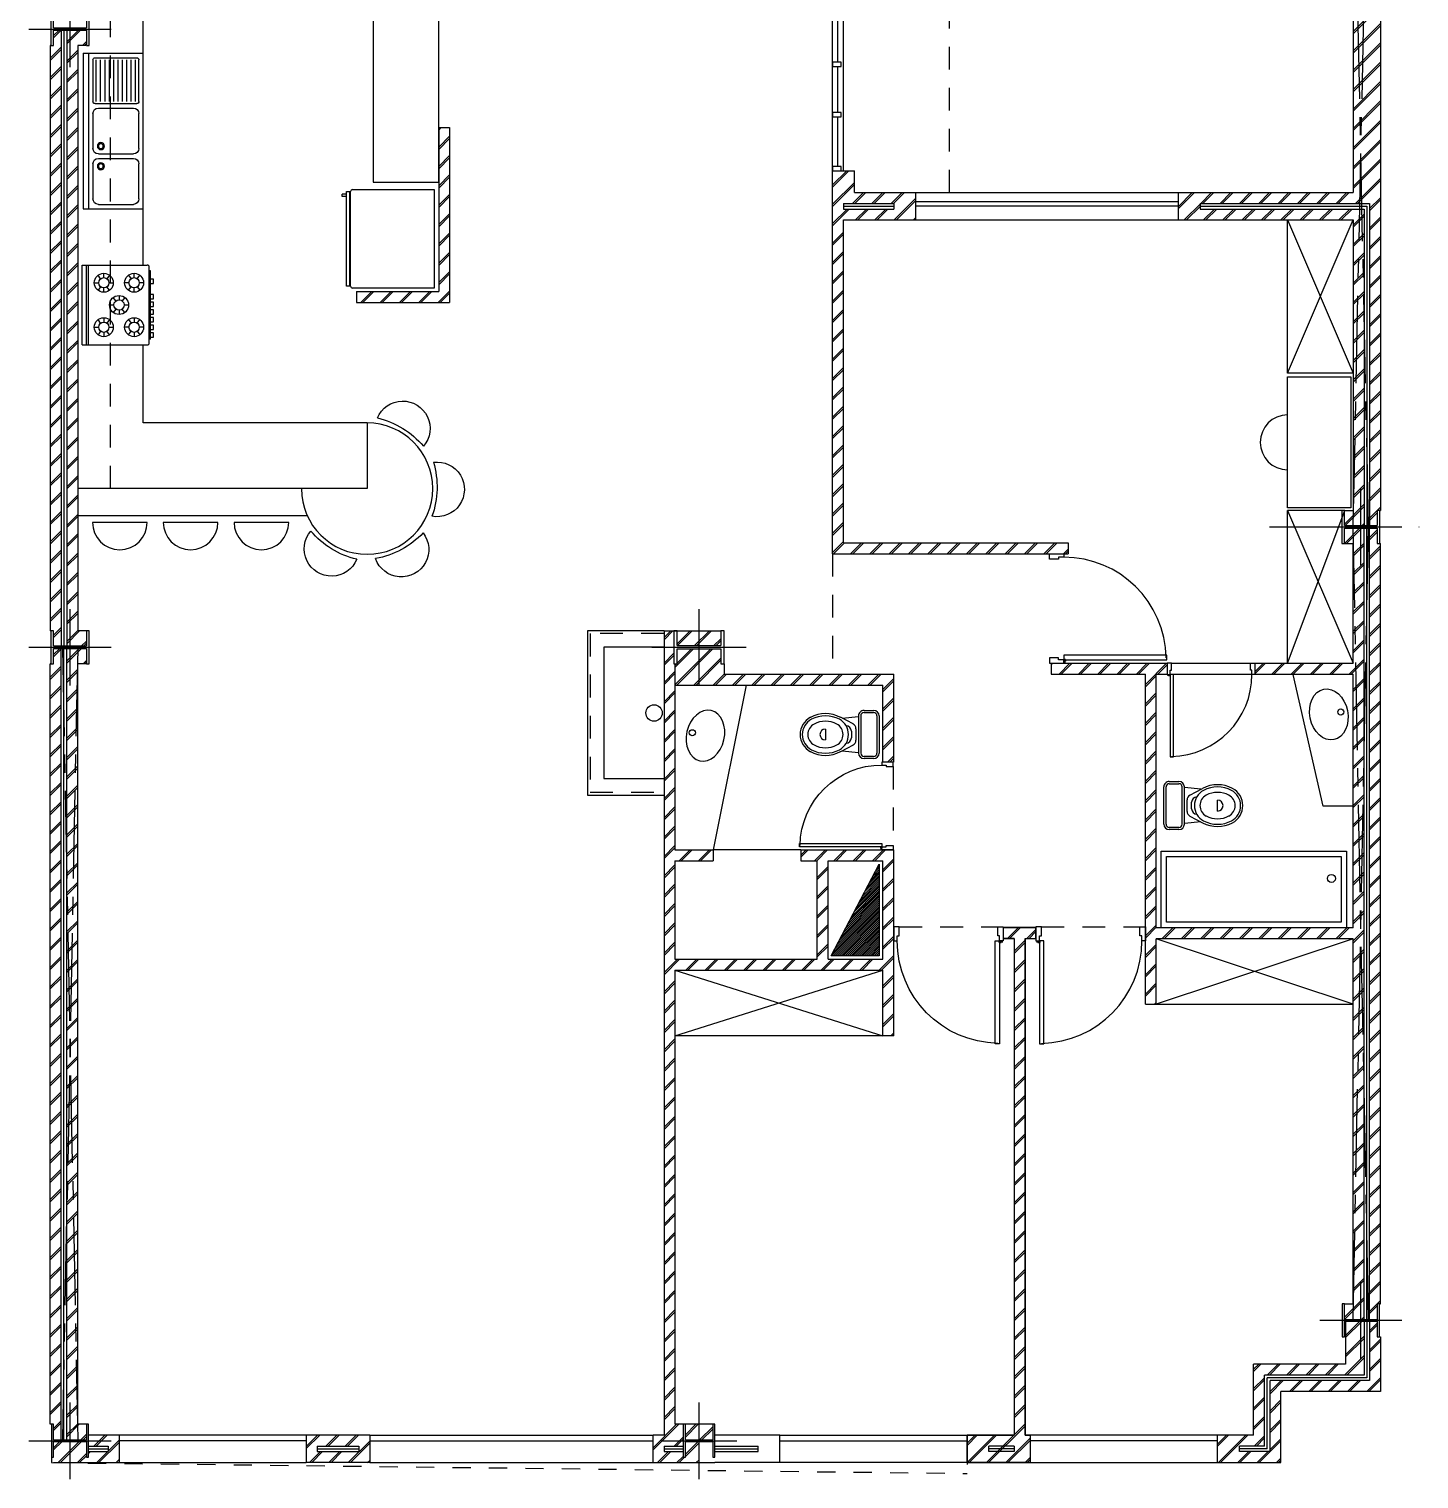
# Model space of a CAD drawing. Header units: inches. Extents: x 27.1 to 34.7, y 6.7 to 19.2.
# Drawn here: x 27.11 to 34.74, y 6.71 to 14.66 of the extents above; entities that cross this region are included whole.
import ezdxf

# ---------------------------------------------------------------- set-up
doc = ezdxf.new("R2010")
doc.units = ezdxf.units.IN
doc.header["$MEASUREMENT"] = 0
doc.linetypes.add('ACAD_ISO04W100', pattern=[30, 24, -3, 0, -3])
doc.linetypes.add('HIDDEN', pattern=[0.375, 0.25, -0.125])
for name, color, linetype in [('1', 1, 'Continuous'), ('2', 2, 'Continuous'), ('3', 3, 'Continuous'), ('4', 4, 'Continuous'), ('6', 6, 'Continuous'), ('ax', 1, 'Continuous'), ('badband', 3, 'Continuous'), ('ct', 5, 'Continuous'), ('DIM', 2, 'Continuous'), ('DOOR', 1, 'Continuous'), ('DOR', 2, 'Continuous'), ('FUR', 7, 'Continuous'), ('HATCH', 1, 'Continuous'), ('PLM', 7, 'Continuous'), ('WALL', 4, 'Continuous')]:
    doc.layers.add(name, color=color, linetype=linetype)
doc.layers.get('DIM').off()
doc.linetypes.add('BATTING', pattern='A,0.0001,-0.1,[134,ltypeshp.shx,S=0.1,R=0,X=-0.1,Y=0],-0.2,[134,ltypeshp.shx,S=0.1,R=180,X=0.1,Y=0],-0.1', length=0.4001)
pattern_1 = [(45, (-1794.94049, -14855.80348), (-0.0530330086, 0.0530330086), []), (45, (-1794.92849, -14855.80348), (-0.0530330086, 0.0530330086), [])]
pattern_2 = [(45, (-1734.94049, -14855.80348), (-0.0530330086, 0.0530330086), []), (45, (-1734.92849, -14855.80348), (-0.0530330086, 0.0530330086), [])]

# ---------------------------------------------------------------- blocks, each defined once
blk = doc.blocks.new('PROR')
at = {"layer": 'DOOR'}
for p, q in [((-3.2, 0), (-3.2, -4.8)), ((0, 0), (-3.2, 0)), ((0, -1.5), (0, 0)), ((-5, -4.8), (-5, -13)), ((-3.2, -4.8), (-5, -4.8)), ((-5, -13), (0, -13)), ((0, -13), (0, -11.5))]:
    blk.add_line(p, q, dxfattribs=at)
blk = doc.blocks.new('MEH')
at = {"layer": 'DOR', "color": 1}
for p, q in [((-0.017, 0), (0, 0)), ((0.02, 0), (-0.017, 0)), ((0, 0.013), (0, -0.013)), ((0, 0), (0, 0.013)), ((0, 0), (0.02, 0))]:
    blk.add_line(p, q, dxfattribs=at)
blk.add_circle((0, 0), 0.00745, dxfattribs=at)
blk = doc.blocks.new('PROL')
at = {"layer": 'DOOR'}
for p, q in [((0, -1.5), (0, 0)), ((0, 0), (3.2, 0)), ((3.2, 0), (3.2, -4.8)), ((0, -13), (0, -11.5)), ((5, -13), (0, -13)), ((3.2, -4.8), (5, -4.8)), ((5, -4.8), (5, -13))]:
    blk.add_line(p, q, dxfattribs=at)
blk = doc.blocks.new('DOOR-1')
at = {"layer": 'DOR'}
for p, q in [((0.13, 0.072), (0.13, 0.032)), ((1.07, 0.072), (0.13, 0.072)), ((0.13, 0.032), (1.07, 0.032)), ((1.07, 0.032), (1.07, 0.072))]:
    blk.add_line(p, q, dxfattribs=at)
blk.add_arc((0.13, 0.032), 0.936, 1.1019, 90.0106, dxfattribs=at)
at = {"layer": 'WALL'}
for p, q in [((0, 1), (0.115, 1)), ((0, 0), (0.115, 0))]:
    blk.add_line(p, q, dxfattribs=at)
at = {"layer": 'DOR', "xscale": 0.01, "yscale": 0.01, "zscale": 0.01, "rotation": 270}
for name, p in [('PROL', (0.13, 1)), ('PROR', (0.13, 0))]:
    blk.add_blockref(name, p, dxfattribs=at)
at = {"layer": 'DOR', "rotation": 270}
blk.add_blockref('MEH', (0.138, 0.024), dxfattribs=at)
blk = doc.blocks.new('DOOR-100')
at = {"layer": 'DIM', "rotation": 90}
blk.add_blockref('DOOR-1', (0, 0), dxfattribs=at)
blk = doc.blocks.new('WAT5')
at = {"layer": 'PLM', "color": 2}
for p, q in [((0.05, -0.17), (0.05, 0.17)), ((0.07, -0.17), (0.07, 0.17)), ((0.1, 0.22), (0.188, 0.22)), ((0.1, 0.2), (0.188, 0.2)), ((0.218, -0.17), (0.218, 0.17)), ((0.238, -0.17), (0.238, 0.17)), ((0.389, 0.149), (0.238, 0.164)), ((0.288, 0.096), (0.404, 0.157)), ((0.263, -0.053), (0.263, 0.053)), ((0.304, -0.03), (0.304, 0.03)), ((0.288, -0.096), (0.404, -0.157)), ((0.188, -0.2), (0.1, -0.2)), ((0.188, -0.22), (0.1, -0.22)), ((0.389, -0.149), (0.238, -0.164))]:
    blk.add_line(p, q, dxfattribs=at)
at = {"layer": 'PLM'}
blk.add_line((0.541, -0.05), (0.541, 0.05), dxfattribs=at)
at = {"layer": 'PLM', "color": 2}
for centre, radius, start, end in [((0.1, 0.17), 0.05, 90, 180), ((0.1, 0.17), 0.03, 90, 180), ((0.188, 0.17), 0.05, 0, 90), ((0.188, 0.17), 0.03, 0, 90), ((0.488, 0), 0.158, 118.1288, 241.8712), ((0.541, -0.1), 0.291, 61.8712, 118.1288), ((0.541, -0.1), 0.271, 61.8712, 118.1288), ((0.594, 0), 0.158, 298.1288, 61.8712), ((0.594, 0), 0.178, 298.1288, 61.8712), ((0.311, 0.053), 0.0484, 118.1288, 180), ((0.354, 0.03), 0.05, 92.9773, 180), ((0.488, 0), 0.108, 118.1288, 241.8712), ((0.541, -0.1), 0.221, 61.8712, 118.1288), ((0.594, 0), 0.108, 298.1288, 61.8712), ((0.311, -0.053), 0.0484, 180, 241.8712), ((0.354, -0.03), 0.05, 180, 267.0227), ((0.541, 0.1), 0.221, 241.8712, 298.1288), ((0.1, -0.17), 0.05, 180, 270), ((0.1, -0.17), 0.03, 180, 270), ((0.188, -0.17), 0.05, 270, 0), ((0.188, -0.17), 0.03, 270, 0), ((0.541, 0.1), 0.291, 241.8712, 298.1288), ((0.541, 0.1), 0.271, 241.8712, 298.1288)]:
    blk.add_arc(centre, radius, start, end, dxfattribs=at)
at = {"layer": 'PLM'}
blk.add_arc((0.541, 0), 0.05, 270, 90, dxfattribs=at)
blk = doc.blocks.new('WC-F')
at = {"layer": '3', "xscale": -1, "rotation": 90}
blk.add_blockref('WAT5', (0, 0.05), dxfattribs=at)
blk = doc.blocks.new('freez-c')
at = {"layer": 'FUR', "color": 11}
for p, q in [((-0.8, 0.857), (-0.84, 0.857)), ((-0.84, 0.838), (-0.84, 0.857)), ((-0.8, 0.838), (-0.84, 0.838)), ((-0.8, 0.882), (-0.772, 0.882)), ((-0.8, 0.018), (-0.8, 0.882)), ((-0.772, 0.018), (-0.772, 0.882)), ((-0.763, 0.018), (-0.763, 0.882)), ((-0.745, 0.9), (0, 0.9)), ((0, 0.9), (0, 0)), ((-0.772, 0.018), (-0.8, 0.018)), ((0, 0), (-0.745, 0))]:
    blk.add_line(p, q, dxfattribs=at)
for centre, start, end in [((-0.745, 0.882), 90, 180), ((-0.745, 0.018), 180, 270)]:
    blk.add_arc(centre, 0.0184, start, end, dxfattribs=at)
blk = doc.blocks.new('KIT4')
at = {"layer": 'FUR', "color": 11}
for p, q in [((-0.365, -0.05), (0.365, -0.05)), ((-0.365, -0.05), (-0.365, -0.645)), ((-0.365, -0.09), (0.365, -0.09)), ((-0.365, -0.11), (0.365, -0.11)), ((0.365, -0.05), (0.365, -0.645)), ((-0.25, -0.249), (-0.29, -0.249)), ((-0.24, -0.22), (-0.272, -0.196)), ((-0.203, -0.162), (-0.203, -0.202)), ((-0.166, -0.22), (-0.134, -0.196)), ((-0.116, -0.249), (-0.156, -0.249)), ((0.116, -0.249), (0.156, -0.249)), ((0.166, -0.22), (0.134, -0.196)), ((0.203, -0.162), (0.203, -0.202)), ((0.24, -0.22), (0.272, -0.196)), ((0.25, -0.249), (0.29, -0.249)), ((-0.272, -0.301), (-0.24, -0.277)), ((-0.203, -0.296), (-0.203, -0.336)), ((-0.134, -0.301), (-0.166, -0.277)), ((-0.047, -0.388), (-0.087, -0.388)), ((-0.037, -0.359), (-0.069, -0.335)), ((0, -0.301), (0, -0.341)), ((0.037, -0.359), (0.069, -0.335)), ((0.087, -0.388), (0.047, -0.388)), ((0.134, -0.301), (0.166, -0.277)), ((0.203, -0.296), (0.203, -0.336)), ((0.272, -0.301), (0.24, -0.277)), ((-0.25, -0.526), (-0.29, -0.526)), ((-0.272, -0.474), (-0.24, -0.498)), ((-0.203, -0.479), (-0.203, -0.439)), ((-0.134, -0.474), (-0.166, -0.498)), ((-0.116, -0.526), (-0.156, -0.526)), ((-0.069, -0.44), (-0.037, -0.416)), ((0, -0.434), (0, -0.474)), ((0.069, -0.44), (0.037, -0.416)), ((0.116, -0.526), (0.156, -0.526)), ((0.134, -0.474), (0.166, -0.498)), ((0.203, -0.479), (0.203, -0.439)), ((0.272, -0.474), (0.24, -0.498)), ((0.25, -0.526), (0.29, -0.526)), ((-0.24, -0.555), (-0.272, -0.579)), ((-0.203, -0.613), (-0.203, -0.573)), ((-0.166, -0.555), (-0.134, -0.579)), ((0.166, -0.555), (0.134, -0.579)), ((0.203, -0.613), (0.203, -0.573)), ((0.24, -0.555), (0.272, -0.579)), ((-0.345, -0.665), (0.345, -0.665)), ((-0.312, -0.675), (-0.312, -0.665)), ((-0.312, -0.675), (0.312, -0.675)), ((-0.295, -0.675), (-0.295, -0.703)), ((-0.295, -0.703), (-0.254, -0.703)), ((-0.254, -0.703), (-0.254, -0.675)), ((-0.225, -0.675), (-0.225, -0.703)), ((-0.225, -0.703), (-0.184, -0.703)), ((-0.184, -0.703), (-0.184, -0.675)), ((-0.155, -0.675), (-0.155, -0.703)), ((-0.155, -0.703), (-0.114, -0.703)), ((-0.114, -0.703), (-0.114, -0.675)), ((-0.085, -0.675), (-0.085, -0.703)), ((-0.085, -0.703), (-0.044, -0.703)), ((-0.044, -0.703), (-0.044, -0.675)), ((-0.015, -0.675), (-0.015, -0.703)), ((-0.015, -0.703), (0.026, -0.703)), ((0.026, -0.703), (0.026, -0.675)), ((0.055, -0.675), (0.055, -0.703)), ((0.055, -0.703), (0.096, -0.703)), ((0.096, -0.703), (0.096, -0.675)), ((0.195, -0.675), (0.195, -0.703)), ((0.195, -0.703), (0.236, -0.703)), ((0.236, -0.703), (0.236, -0.675)), ((0.312, -0.675), (0.312, -0.665))]:
    blk.add_line(p, q, dxfattribs=at)
for centre, radius in [((-0.203, -0.249), 0.0869), ((-0.203, -0.249), 0.0469), ((0.203, -0.249), 0.0869), ((0.203, -0.249), 0.0469), ((0, -0.388), 0.0869), ((0, -0.388), 0.0469), ((-0.203, -0.526), 0.0869), ((-0.203, -0.526), 0.0469), ((0.203, -0.526), 0.0869), ((0.203, -0.526), 0.0469)]:
    blk.add_circle(centre, radius, dxfattribs=at)
for centre, start, end in [((-0.345, -0.645), 180, 270), ((0.345, -0.645), 270, 0)]:
    blk.add_arc(centre, 0.02, start, end, dxfattribs=at)
blk = doc.blocks.new('sink-aa')
at = {"layer": 'PLM', "color": 2}
for p, q in [((-1.42, 0.55), (0, 0.55)), ((-1.42, 0.55), (-1.42, 0)), ((0, 0.55), (0, 0)), ((-1.42, 0.5), (0, 0.5)), ((-1.38, 0.44), (-1.38, 0.06)), ((-1.36, 0.46), (-0.98, 0.46)), ((-0.96, 0.44), (-0.96, 0.06)), ((-0.92, 0.41), (-0.92, 0.09)), ((-0.87, 0.46), (-0.55, 0.46)), ((-0.5, 0.41), (-0.5, 0.09)), ((-0.46, 0.41), (-0.46, 0.09)), ((-0.41, 0.46), (-0.09, 0.46)), ((-0.04, 0.41), (-0.04, 0.09)), ((0, 0), (-1.42, 0)), ((-0.98, 0.04), (-1.36, 0.04)), ((-0.55, 0.04), (-0.87, 0.04)), ((-0.09, 0.04), (-0.41, 0.04))]:
    blk.add_line(p, q, dxfattribs=at)
at = {"layer": 'PLM', "color": 1}
for p, q in [((-0.98, 0.43), (-1.36, 0.43)), ((-0.98, 0.39), (-1.36, 0.39)), ((-0.98, 0.35), (-1.36, 0.35)), ((-0.98, 0.31), (-1.36, 0.31)), ((-0.98, 0.27), (-1.36, 0.27)), ((-0.98, 0.23), (-1.36, 0.23)), ((-0.98, 0.19), (-1.36, 0.19)), ((-0.98, 0.15), (-1.36, 0.15)), ((-0.98, 0.11), (-1.36, 0.11)), ((-0.98, 0.07), (-1.36, 0.07))]:
    blk.add_line(p, q, dxfattribs=at)
at = {"layer": 'PLM', "color": 2}
for centre, radius in [((-0.572, 0.388), 0.032), ((-0.572, 0.388), 0.022), ((-0.388, 0.388), 0.032), ((-0.388, 0.388), 0.022)]:
    blk.add_circle(centre, radius, dxfattribs=at)
for centre, radius, start, end in [((-1.36, 0.44), 0.02, 90, 180), ((-0.98, 0.44), 0.02, 0, 90), ((-0.87, 0.41), 0.05, 90, 180), ((-0.55, 0.41), 0.05, 0, 90), ((-0.41, 0.41), 0.05, 90, 180), ((-0.09, 0.41), 0.05, 0, 90), ((-1.36, 0.06), 0.02, 180, 270), ((-0.98, 0.06), 0.02, 270, 0), ((-0.87, 0.09), 0.05, 180, 270), ((-0.55, 0.09), 0.05, 270, 0), ((-0.41, 0.09), 0.05, 180, 270), ((-0.09, 0.09), 0.05, 270, 0)]:
    blk.add_arc(centre, radius, start, end, dxfattribs=at)
blk = doc.blocks.new('sec-3')
at = {"layer": 'ct', "color": 1}
for p, q in [((0, -0.35), (0, 0.35)), ((-0.375, 0), (0.375, 0))]:
    blk.add_line(p, q, dxfattribs=at)
at = {"layer": 'ct'}
for p, q in [((-0.15, 0.15), (-0.175, 0.15)), ((-0.175, 0.15), (-0.175, -0.15)), ((-0.15, 0.012), (-0.15, 0.15)), ((0.175, 0.15), (0.15, 0.15)), ((0.15, 0.15), (0.15, 0.012)), ((0.175, -0.15), (0.175, 0.15)), ((-0.15, 0.012), (0.15, 0.012)), ((-0.15, -0.012), (0.15, -0.012)), ((-0.15, -0.15), (-0.15, -0.012)), ((0.15, -0.012), (0.15, -0.15)), ((-0.175, -0.15), (-0.15, -0.15)), ((0.15, -0.15), (0.175, -0.15))]:
    blk.add_line(p, q, dxfattribs=at)
blk = doc.blocks.new('sec-1')
at = {"layer": 'ct', "color": 1}
for p, q in [((0, -0.35), (0, 0.35)), ((-0.43, 0), (0.43, 0))]:
    blk.add_line(p, q, dxfattribs=at)
at = {"layer": 'ct'}
for p, q in [((-0.2, 0.15), (-0.23, 0.15)), ((-0.23, 0.15), (-0.23, -0.15)), ((-0.2, 0.015), (-0.2, 0.15)), ((0.23, 0.15), (0.2, 0.15)), ((0.2, 0.15), (0.2, 0.015)), ((0.23, -0.15), (0.23, 0.15)), ((-0.2, 0.015), (0.2, 0.015)), ((-0.2, -0.015), (0.2, -0.015)), ((-0.2, -0.15), (-0.2, -0.015)), ((0.2, -0.015), (0.2, -0.15)), ((-0.23, -0.15), (-0.2, -0.15)), ((0.2, -0.15), (0.23, -0.15))]:
    blk.add_line(p, q, dxfattribs=at)
blk = doc.blocks.new('sec-4')
at = {"layer": 'ct', "color": 1}
for p, q in [((0, -0.35), (0, 0.35)), ((-0.375, 0), (0.375, 0))]:
    blk.add_line(p, q, dxfattribs=at)
at = {"layer": 'ct'}
for p, q in [((-0.15, 0.15), (-0.17, 0.15)), ((-0.17, 0.15), (-0.17, -0.15)), ((-0.15, 0.0075), (-0.15, 0.15)), ((0.17, 0.15), (0.15, 0.15)), ((0.15, 0.15), (0.15, 0.0075)), ((0.17, -0.15), (0.17, 0.15)), ((-0.15, 0.0075), (0.15, 0.0075)), ((-0.15, -0.0075), (0.15, -0.0075)), ((-0.15, -0.15), (-0.15, -0.0075)), ((0.15, -0.0075), (0.15, -0.15)), ((-0.17, -0.15), (-0.15, -0.15)), ((0.15, -0.15), (0.17, -0.15))]:
    blk.add_line(p, q, dxfattribs=at)
blk = doc.blocks.new('sec-6')
at = {"layer": 'ct', "color": 1}
for p, q in [((0, -0.35), (0, 0.35)), ((-0.345, 0), (0.345, 0))]:
    blk.add_line(p, q, dxfattribs=at)
at = {"layer": 'ct'}
for p, q in [((-0.125, 0.15), (-0.145, 0.15)), ((-0.145, 0.15), (-0.145, -0.15)), ((-0.125, 0.0075), (-0.125, 0.15)), ((0.145, 0.15), (0.125, 0.15)), ((0.125, 0.15), (0.125, 0.0075)), ((0.145, -0.15), (0.145, 0.15)), ((-0.125, 0.0075), (0.125, 0.0075)), ((-0.125, -0.0075), (0.125, -0.0075)), ((-0.125, -0.15), (-0.125, -0.0075)), ((0.125, -0.0075), (0.125, -0.15)), ((-0.145, -0.15), (-0.125, -0.15)), ((0.125, -0.15), (0.145, -0.15))]:
    blk.add_line(p, q, dxfattribs=at)

msp = doc.modelspace()

# ---------------------------------------------------------------- hatches: boundary and pattern name
at = {"layer": '1', "ltscale": 0.3}
h = msp.add_hatch(dxfattribs=at)
h.set_pattern_fill('ANSI31', color=256, scale=0.06, style=0)
h.set_pattern_definition([(45, (-625.5173166, -5922.550239), (-0.005303300859, 0.005303300859), [])])
h.paths.add_polyline_path([(31.5134, 9.5816), (31.7777, 9.5816), (31.7777, 10.0851)])
at = {"layer": 'HATCH', "ltscale": 0.3}
h = msp.add_hatch(dxfattribs=at)
h.set_pattern_fill('WALLINSIDE', color=256, scale=0.6, style=0)
h.set_pattern_definition(pattern_1)
h.paths.add_polyline_path([(31.9471, 15.7465), (31.7798, 15.7465), (31.7798, 15.6265), (32.5042, 15.6265), (33.9241, 15.6265), (33.9241, 15.7465)])
h.paths.add_polyline_path([(30.7891, 15.7465), (30.7891, 15.6325), (30.9091, 15.6325), (30.9091, 15.7135), (30.9271, 15.7135), (30.9271, 15.6235), (30.9391, 15.6235), (30.9391, 15.6265), (31.2338, 15.6265), (31.2338, 15.7465)])
h.paths.add_polyline_path([(30.6691, 15.7135), (30.6691, 15.6325), (30.7891, 15.6325), (30.7891, 15.7465), (30.7861, 15.7465), (30.7861, 15.8335), (30.6391, 15.8335), (30.6391, 15.7135)])
h.paths.add_polyline_path([(30.8791, 15.1135), (30.7891, 15.1135), (30.7891, 14.9935), (31.0411, 14.9935), (31.0411, 15.1135), (30.9391, 15.1135), (30.9391, 15.6235), (30.9271, 15.6235), (30.9271, 15.5335), (30.9091, 15.5335), (30.9091, 15.6145), (30.7891, 15.6145), (30.7891, 15.5335), (30.8791, 15.5335)])
h.paths.add_polyline_path([(30.5491, 15.1135), (30.5491, 14.9935), (30.7891, 14.9935), (30.7891, 15.1135)])
h.paths.add_polyline_path([(31.5211, 11.7865), (32.813, 11.7865), (32.813, 11.8465), (31.5811, 11.8465), (31.5811, 13.6165), (31.9771, 13.6165), (31.9771, 13.7665), (31.6411, 13.7665), (31.6411, 13.8865), (31.5211, 13.8865)])
h.paths.add_polyline_path([(31.5811, 13.7065), (31.8571, 13.7065), (31.8571, 13.6765), (31.5811, 13.6765)], flags=16)
h = msp.add_hatch(dxfattribs=at)
h.set_pattern_fill('WALLINSIDE', color=256, scale=0.6, style=0)
h.set_pattern_definition(pattern_1)
h.paths.add_polyline_path([(34.5271, 15.2498), (34.3771, 15.2498), (34.3771, 13.7665), (33.4171, 13.7665), (33.4171, 13.6165), (34.3771, 13.6165), (34.3771, 12.0235), (34.3321, 12.0235), (34.3291, 12.0155), (34.3291, 11.941), (34.4371, 11.941), (34.4371, 13.6765), (33.5371, 13.6765), (33.5371, 13.7065), (34.4671, 13.7065), (34.4671, 11.941), (34.5091, 11.941), (34.5091, 12.0235), (34.5271, 12.0235)])
h = msp.add_hatch(dxfattribs=at)
h.set_pattern_fill('WALLINSIDE', color=256, scale=0.6, style=0)
h.set_pattern_definition(pattern_1)
h.paths.add_polyline_path([(27.3811, 14.5735), (27.4291, 14.5735), (27.4291, 14.656), (27.3211, 14.656), (27.3211, 11.281), (27.4291, 11.281), (27.4291, 11.3635), (27.3811, 11.3635)])
h.paths.add_polyline_path([(27.2911, 14.656), (27.2491, 14.656), (27.2491, 14.5735), (27.2311, 14.5735), (27.2311, 11.3635), (27.2341, 11.3635), (27.2491, 11.3635), (27.2491, 11.281), (27.2911, 11.281)])
h = msp.add_hatch(dxfattribs=at)
h.set_pattern_fill('WALLINSIDE', color=256, scale=0.6, style=0)
h.set_pattern_definition(pattern_2)
h.paths.add_polyline_path([(29.4211, 14.1235), (29.3611, 14.1235), (29.3611, 13.8235), (29.3611, 13.2235), (28.9111, 13.2235), (28.9111, 13.1635), (29.4211, 13.1635)])
h = msp.add_hatch(dxfattribs=at)
h.set_pattern_fill('WALLINSIDE', color=256, scale=0.6, style=0)
h.set_pattern_definition(pattern_1)
h.paths.add_polyline_path([(34.4371, 11.926), (34.3291, 11.926), (34.3291, 11.8435), (34.3771, 11.8435), (34.3771, 11.1865), (33.8371, 11.1865), (33.8371, 11.1318), (33.8371, 11.1265), (34.3771, 11.1265), (34.3771, 9.7357), (33.2971, 9.7357), (33.2971, 11.1265), (33.3571, 11.1265), (33.3571, 11.1318), (33.3571, 11.1865), (32.7211, 11.1865), (32.7211, 11.1265), (33.2371, 11.1265), (33.2371, 9.7357), (33.2371, 9.3175), (33.2971, 9.3175), (33.2971, 9.6757), (34.3771, 9.6757), (34.3771, 7.6735), (34.3291, 7.6735), (34.3291, 7.588), (34.4371, 7.588)])
h.paths.add_polyline_path([(34.5271, 11.8435), (34.5241, 11.8435), (34.5091, 11.8435), (34.5091, 11.926), (34.4671, 11.926), (34.4671, 7.588), (34.5091, 7.588), (34.5091, 7.6735), (34.5211, 7.6735), (34.5271, 7.6735)])
h = msp.add_hatch(dxfattribs=at)
h.set_pattern_fill('WALLINSIDE', color=256, scale=0.6, style=0)
h.set_pattern_definition(pattern_2)
h.paths.add_polyline_path([(30.5971, 11.2735), (30.6511, 11.2735), (30.6511, 11.3635), (30.5971, 11.3635)])
h = msp.add_hatch(dxfattribs=at)
h.set_pattern_fill('WALLINSIDE', color=256, scale=0.6, style=0)
h.set_pattern_definition(pattern_2)
h.paths.add_polyline_path([(30.9271, 11.1835), (30.9091, 11.1835), (30.9091, 11.2645), (30.7891, 11.2645), (30.7891, 11.0665), (31.7971, 11.0665), (31.7971, 10.6435), (31.8571, 10.6435), (31.8571, 11.1265), (30.9271, 11.1265)])
h.paths.add_polyline_path([(30.7891, 11.2645), (30.6691, 11.2645), (30.6691, 11.1835), (30.6571, 11.1835), (30.6571, 11.0665), (30.7891, 11.0665)])
h.paths.add_polyline_path([(30.9091, 11.3635), (30.7891, 11.3635), (30.7891, 11.2825), (30.9091, 11.2825)])
h.paths.add_polyline_path([(30.7891, 11.3635), (30.6691, 11.3635), (30.6691, 11.2825), (30.7891, 11.2825)])
h = msp.add_hatch(dxfattribs=at)
h.set_pattern_fill('WALLINSIDE', color=256, scale=0.6, style=0)
h.set_pattern_definition(pattern_1)
h.paths.add_polyline_path([(27.3811, 11.1835), (27.4291, 11.1835), (27.4291, 11.266), (27.3211, 11.266), (27.3211, 6.928), (27.4291, 6.928), (27.4291, 7.0135), (27.3811, 7.0135)])
h.paths.add_polyline_path([(27.2911, 11.266), (27.2491, 11.266), (27.2491, 11.1835), (27.2311, 11.1835), (27.2311, 7.0135), (27.2371, 7.0135), (27.2491, 7.0135), (27.2491, 6.928), (27.2911, 6.928)])
h = msp.add_hatch(dxfattribs=at)
h.set_pattern_fill('WALLINSIDE', color=256, scale=0.6, style=0)
h.set_pattern_definition(pattern_1)
h.paths.add_polyline_path([(30.6571, 10.1035), (30.8671, 10.1035), (30.8671, 10.1635), (30.6571, 10.1635), (30.6571, 11.1835), (30.6511, 11.1835), (30.6511, 11.2735), (30.5971, 11.2735), (30.5971, 6.9535), (30.5371, 6.9535), (30.5371, 6.8035), (30.7891, 6.8035), (30.7891, 6.919), (30.7141, 6.919), (30.7141, 6.8335), (30.7021, 6.8335), (30.7021, 6.8635), (30.5971, 6.8635), (30.5971, 6.8935), (30.7021, 6.8935), (30.7021, 7.0135), (30.6571, 7.0135), (30.6571, 9.5035), (31.7971, 9.5035), (31.7971, 9.1435), (31.8571, 9.1435), (31.8571, 10.1635), (31.3471, 10.1635), (31.3471, 10.1035), (31.4371, 10.1035), (31.4371, 9.5635), (30.6571, 9.5635)])
h.paths.add_polyline_path([(31.4971, 10.1035), (31.7971, 10.1035), (31.7971, 9.5635), (31.4971, 9.5635)], flags=16)
h.paths.add_polyline_path([(31.7777, 10.0851), (31.7777, 9.5816), (31.5134, 9.5816)], flags=0)
h = msp.add_hatch(dxfattribs=at)
h.set_pattern_fill('WALLINSIDE', color=256, scale=0.6, style=0)
h.set_pattern_definition(pattern_1)
h.paths.add_polyline_path([(32.5771, 9.677), (32.6371, 9.677), (32.6371, 9.737), (32.4571, 9.737), (32.4571, 9.677), (32.5171, 9.677), (32.5171, 6.9535), (32.2591, 6.9535), (32.2591, 6.8035), (32.6072, 6.8035), (32.6067, 6.9535), (32.5771, 6.9535)])
h = msp.add_hatch(dxfattribs=at)
h.set_pattern_fill('WALLINSIDE', color=256, scale=0.6, style=0)
h.set_pattern_definition(pattern_1)
h.paths.add_polyline_path([(34.4371, 7.579), (34.3351, 7.579), (34.3351, 7.3431), (33.8311, 7.3431), (33.8311, 6.9535), (33.7773, 6.9535), (33.7773, 6.8935), (33.8911, 6.8935), (33.8911, 7.2831), (34.4371, 7.2831)], flags=17)
h.paths.add_polyline_path([(34.5271, 7.4935), (34.5211, 7.4935), (34.5091, 7.4935), (34.5091, 7.579), (34.4671, 7.579), (34.4671, 7.2531), (33.9211, 7.2531), (33.9211, 6.8635), (33.7773, 6.8635), (33.7772, 6.8035), (33.9811, 6.8035), (33.9811, 7.1931), (34.5271, 7.1931)])
h.paths.add_polyline_path([(33.7773, 6.9535), (33.6331, 6.9535), (33.6331, 6.8035), (33.7772, 6.8035), (33.7773, 6.8635), (33.7531, 6.8635), (33.7531, 6.8935), (33.7773, 6.8935)])
h = msp.add_hatch(dxfattribs=at)
h.set_pattern_fill('WALLINSIDE', color=256, scale=0.6, style=0)
h.set_pattern_definition(pattern_1)
h.paths.add_polyline_path([(30.7891, 7.0135), (30.7141, 7.0135), (30.7141, 6.928), (30.7891, 6.928)])
h = msp.add_hatch(dxfattribs=at)
h.set_pattern_fill('WALLINSIDE', color=256, scale=0.6, style=0)
h.set_pattern_definition(pattern_1)
h.paths.add_polyline_path([(30.8641, 7.0135), (30.7891, 7.0135), (30.7891, 6.928), (30.8641, 6.928)])
h = msp.add_hatch(dxfattribs=at)
h.set_pattern_fill('WALLINSIDE', color=256, scale=0.6, style=0)
h.set_pattern_definition(pattern_1)
h.paths.add_polyline_path([(27.6091, 6.9535), (27.4411, 6.9535), (27.4411, 6.8935), (27.5491, 6.8935), (27.5491, 6.8635), (27.4411, 6.8635), (27.4411, 6.8335), (27.4291, 6.8335), (27.4291, 6.919), (27.3391, 6.919), (27.3391, 6.8035), (27.6091, 6.8035)])
h.paths.add_polyline_path([(27.3391, 6.919), (27.2491, 6.919), (27.2491, 6.8335), (27.2371, 6.8335), (27.2371, 6.8035), (27.3391, 6.8023)])
h = msp.add_hatch(dxfattribs=at)
h.set_pattern_fill('WALLINSIDE', color=256, scale=0.6, style=0)
h.set_pattern_definition(pattern_1)
h.paths.add_polyline_path([(28.9831, 6.9535), (28.6351, 6.9535), (28.6351, 6.8035), (28.9831, 6.8035)])
h.paths.add_polyline_path([(28.9231, 6.8935), (28.9231, 6.8635), (28.6951, 6.8635), (28.6951, 6.8935)], flags=16)

# ---------------------------------------------------------------- linework, layer by layer
at = {"layer": '1', "linetype": 'HIDDEN', "ltscale": 0.5}
for p, q in [((32.1631, 13.7665), (32.1631, 15.6265)), ((27.5611, 12.1435), (27.5611, 14.9935)), ((31.5211, 11.7865), (31.5211, 11.1265)), ((30.5971, 11.3485), (30.1921, 11.3485)), ((30.1921, 11.3485), (30.1921, 10.4785)), ((31.8547, 10.6195), (31.8547, 10.1875)), ((30.1921, 10.4785), (30.5971, 10.4785)), ((31.8871, 9.7415), (32.4271, 9.7415)), ((32.6671, 9.7415), (33.2071, 9.7415)), ((27.2371, 6.8335), (27.2371, 6.8035))]:
    msp.add_line(p, q, dxfattribs=at)
at = {"layer": '1', "ltscale": 0.5}
for p, q in [((31.5211, 13.8865), (31.5211, 15.0715)), ((31.5511, 14.482), (31.5511, 14.7348)), ((31.5511, 14.2053), (31.5511, 14.458)), ((31.5511, 13.9105), (31.5511, 14.1813)), ((31.9771, 13.7185), (33.4171, 13.7185)), ((31.9771, 13.6945), (33.4171, 13.6945)), ((34.0171, 12.7765), (34.3771, 13.6165)), ((34.0171, 13.6165), (34.3771, 12.7765)), ((34.0171, 11.1865), (34.3321, 12.0235)), ((34.0171, 12.0235), (34.3771, 11.1865)), ((31.3471, 10.1635), (30.8671, 10.1635)), ((34.3771, 9.6757), (33.2971, 9.3175)), ((34.3771, 9.3175), (33.2971, 9.6757)), ((30.6571, 9.5035), (31.7971, 9.1435)), ((30.6571, 9.1435), (31.7971, 9.5035))]:
    msp.add_line(p, q, dxfattribs=at)
at = {"layer": '1', "linetype": 'BATTING', "ltscale": 0.06}
for p, q in [((27.3061, 14.656), (27.3061, 11.281)), ((31.5811, 13.6915), (31.8571, 13.6915)), ((33.5371, 13.6915), (34.4521, 13.6915)), ((34.4521, 13.6915), (34.4521, 11.941)), ((34.4521, 7.588), (34.4521, 11.926)), ((27.3061, 6.928), (27.3061, 11.266)), ((34.4521, 7.579), (34.4521, 7.2681)), ((33.9061, 6.8785), (33.9061, 7.2681)), ((34.4521, 7.2681), (33.9061, 7.2681)), ((27.4411, 6.8785), (27.5491, 6.8785)), ((28.6951, 6.8785), (28.9231, 6.8785)), ((30.5971, 6.8785), (30.7021, 6.8785)), ((30.8761, 6.8785), (31.1132, 6.8785)), ((32.5171, 6.8785), (32.3791, 6.8785)), ((33.9061, 6.8785), (33.7531, 6.8785))]:
    msp.add_line(p, q, dxfattribs=at)
at = {"layer": '1', "ltscale": 0.3}
for p, q in [((33.3811, 11.187), (33.8131, 11.187)), ((33.8217, 11.1246), (33.3725, 11.1246)), ((28.6351, 6.9535), (27.6091, 6.9535)), ((28.6351, 6.9235), (27.6091, 6.9235)), ((28.9831, 6.9535), (30.5371, 6.9535)), ((28.9831, 6.9235), (30.5371, 6.9235)), ((31.2332, 6.9535), (32.2591, 6.9535)), ((31.2332, 6.9235), (32.2591, 6.9235)), ((33.633, 6.9535, -0.0078), (32.6071, 6.9535)), ((33.633, 6.9235, -0.0078), (32.6071, 6.9235))]:
    msp.add_line(p, q, dxfattribs=at)
at = {"layer": '1', "linetype": 'HIDDEN', "ltscale": 0.3}
for p in [(32.2592, 6.8935, 0), (27.2371, 6.8035)]:
    msp.add_line(p, (32.2592, 6.7439, 0), dxfattribs=at)
at = {"layer": '1', "ltscale": 0.3}
for points in [[(31.5211, 14.482), (31.5211, 14.458), (31.5691, 14.458), (31.5691, 14.482)], [(31.5211, 14.2053), (31.5211, 14.1813), (31.5691, 14.1813), (31.5691, 14.2053)], [(31.5211, 13.9105), (31.5211, 13.8865), (31.5691, 13.8865), (31.5691, 13.9105)], [(31.7777, 10.0851), (31.7777, 9.5816), (31.5134, 9.5816)]]:
    msp.add_lwpolyline(points, close=True, dxfattribs=at)
at = {"layer": '2', "ltscale": 0.5}
for p, q in [((31.5811, 13.8865), (31.5811, 15.0835)), ((27.7411, 13.3695), (27.7411, 14.9935)), ((29.0011, 14.9935), (29.0011, 13.8235)), ((29.3611, 13.8235), (29.3611, 14.9935)), ((29.0011, 13.8235), (29.3611, 13.8235)), ((31.9771, 13.7665), (33.4171, 13.7665)), ((31.9771, 13.6165), (33.4171, 13.6165)), ((34.0171, 12.7765), (34.0171, 13.6165)), ((27.7411, 12.5035), (27.7411, 12.9312)), ((34.3771, 12.7765), (34.0171, 12.7765)), ((28.9685, 12.5035), (27.7411, 12.5035)), ((28.9685, 12.5035), (28.9685, 12.1435)), ((28.9685, 12.1435), (27.3811, 12.1435)), ((34.0171, 11.1865), (34.0171, 12.0235)), ((34.3321, 12.0235), (34.0171, 12.0235)), ((28.6413, 11.9935), (27.3811, 11.9935)), ((27.7622, 11.9586), (27.4622, 11.9586)), ((28.1507, 11.9586), (27.8507, 11.9586)), ((28.5391, 11.9586), (28.2391, 11.9586)), ((31.0471, 11.0665), (30.8671, 10.1635)), ((34.2128, 10.4029), (34.0486, 11.1246)), ((34.3771, 10.4029), (34.2128, 10.4029)), ((33.2971, 9.3175), (34.3771, 9.3175)), ((31.7971, 9.1435), (30.6571, 9.1435)), ((30.0507, 6.8035), (30.5371, 6.8035)), ((32.2591, 6.8035), (31.2332, 6.8038, -0.0057)), ((32.6071, 6.8035, -0.0039), (33.633, 6.8035, -0.0078))]:
    msp.add_line(p, q, dxfattribs=at)
at = {"layer": '2', "ltscale": 0.3}
for p, q in [((27.2911, 14.656), (27.2911, 11.281)), ((27.3211, 14.656), (27.3211, 11.281)), ((31.5811, 13.7065), (31.8571, 13.7065)), ((31.5811, 13.7065), (31.5811, 13.6765)), ((31.5811, 13.6765), (31.8571, 13.6765)), ((31.8571, 13.7065), (31.8571, 13.6765)), ((33.5371, 13.7065), (34.4671, 13.7065)), ((33.5371, 13.7065), (33.5371, 13.6765)), ((33.5371, 13.6765), (34.4371, 13.6765)), ((34.4371, 13.6765), (34.4371, 11.941)), ((34.4671, 13.7065), (34.4671, 11.941)), ((34.4371, 7.588), (34.4371, 11.926)), ((34.4671, 7.588), (34.4671, 11.926)), ((30.5971, 11.3635), (30.1771, 11.3635)), ((30.1771, 11.3635), (30.1771, 10.4635)), ((27.2911, 6.928), (27.2911, 11.266)), ((27.3211, 6.928), (27.3211, 11.266)), ((30.5971, 11.2735), (30.2671, 11.2735)), ((30.2671, 11.2735), (30.2671, 10.5535)), ((30.2671, 10.5535), (30.5971, 10.5535)), ((30.1771, 10.4635), (30.5971, 10.4635)), ((34.4371, 7.579), (34.4371, 7.2831)), ((34.4671, 7.579), (34.4671, 7.2531)), ((33.8911, 6.8935), (33.8911, 7.2831)), ((34.4371, 7.2831), (33.8911, 7.2831)), ((33.9211, 6.8635), (33.9211, 7.2531)), ((34.4671, 7.2531), (33.9211, 7.2531)), ((27.4411, 6.8935), (27.5491, 6.8935)), ((27.4411, 6.8635), (27.5491, 6.8635)), ((27.5491, 6.8935), (27.5491, 6.8635)), ((28.6951, 6.8935), (28.6951, 6.8635)), ((28.6951, 6.8935), (28.9231, 6.8935)), ((28.6951, 6.8635), (28.9231, 6.8635)), ((28.9231, 6.8935), (28.9231, 6.8635)), ((30.5971, 6.8935), (30.7021, 6.8935)), ((30.5971, 6.8935), (30.5971, 6.8635)), ((30.5971, 6.8635), (30.7021, 6.8635)), ((30.8761, 6.8935), (31.1132, 6.8935)), ((30.8761, 6.8635), (31.1132, 6.8635)), ((31.1132, 6.8635, -0.0034), (31.1132, 6.8935, -0.0023)), ((32.3791, 6.8635, -0.0034), (32.3791, 6.8935, -0.0023)), ((32.5171, 6.8935), (32.3791, 6.8935)), ((32.5171, 6.8635), (32.3791, 6.8635)), ((32.5171, 6.8935), (32.5171, 6.8635)), ((33.7531, 6.8635), (33.7531, 6.8935)), ((33.8911, 6.8935), (33.7531, 6.8935)), ((33.9211, 6.8635), (33.7531, 6.8635)), ((27.6091, 6.8035), (28.6351, 6.8035)), ((28.9831, 6.8035), (30.5371, 6.8035))]:
    msp.add_line(p, q, dxfattribs=at)
at = {"layer": '2', "ltscale": 0.5}
for points in [[(34.0171, 12.7572), (34.3648, 12.7572), (34.3648, 12.0385), (34.0171, 12.0385)], [(33.3239, 9.7357), (33.3239, 10.1557), (34.3411, 10.1557), (34.3411, 9.7357)], [(33.3539, 9.7657), (33.3539, 10.1257), (34.3111, 10.1257), (34.3111, 9.7657)]]:
    msp.add_lwpolyline(points, close=True, dxfattribs=at)
for points in [[(29.0252, 12.5312, -1.170844), (29.2777, 12.376)], [(29.0252, 12.5312, -0.15838), (29.2777, 12.376, -0.15838)], [(29.3326, 12.2882, -1.170844), (29.3245, 11.992)], [(29.3326, 12.2882, -0.15838), (29.3245, 11.992, -0.15838)], [(28.9118, 11.7559, -1.170844), (28.6594, 11.911)], [(28.9118, 11.7559, -0.15838), (28.6594, 11.911, -0.15838)], [(29.2759, 11.9006, -0.15838), (29.0153, 11.7595, -0.15838)], [(29.2759, 11.9006, -1.170844), (29.0153, 11.7595)]]:
    msp.add_lwpolyline(points, format="xyb", dxfattribs=at)
at = {"layer": '2', "ltscale": 0.3}
msp.add_circle((30.5425, 10.9135), 0.045, dxfattribs=at)
at = {"layer": '2', "ltscale": 0.5}
for centre, radius in [((34.3092, 10.9189), 0.0166), ((30.7524, 10.8049), 0.0166), ((34.258, 10.0061), 0.0219)]:
    msp.add_circle(centre, radius, dxfattribs=at)
for centre, radius, start, end in [((28.9685, 12.1435), 0.36, 180, 90), ((34.0171, 12.3973), 0.15, 90, 270)]:
    msp.add_arc(centre, radius, start, end, dxfattribs=at)
at = {"layer": '2', "ltscale": 0.3}
for centre in [(27.6122, 11.9586), (28.0007, 11.9586), (28.3891, 11.9586)]:
    msp.add_arc(centre, 0.15, 180, 0, dxfattribs=at)
at = {"layer": '2', "ltscale": 0.5}
msp.add_ellipse((34.2433, 10.9057), major_axis=(-0.0277, 0.1384), ratio=0.737011, dxfattribs=at)
at = {"layer": '2', "ltscale": 0.5, "extrusion": (0, 0, -1)}
msp.add_ellipse((30.8244, 10.7887), major_axis=(0.031, 0.1377), ratio=0.737011, dxfattribs=at)
at = {"layer": '4', "ltscale": 0.3}
for p, q in [((34.5271, 15.9235), (34.5271, 12.0235)), ((34.3771, 15.6265), (34.3771, 13.7665)), ((27.4261, 14.5735), (27.3811, 14.5735)), ((34.3771, 13.6165), (34.3771, 12.0235)), ((34.3291, 12.0235), (34.3771, 12.0235)), ((34.5241, 12.0235), (34.5271, 12.0235)), ((34.3291, 11.8435), (34.3771, 11.8435)), ((34.3771, 11.1865), (34.3771, 11.8435)), ((34.5241, 11.8435), (34.5271, 11.8435)), ((34.5271, 7.6735), (34.5271, 11.8435)), ((27.4291, 11.3635), (27.3811, 11.3635)), ((27.4291, 11.1835), (27.3811, 11.1835)), ((33.2971, 9.7357), (33.2971, 11.1265)), ((34.3771, 9.7357), (34.3771, 11.1265)), ((34.3771, 7.6735), (34.3771, 9.6757)), ((34.3291, 7.6735), (34.3771, 7.6735)), ((34.5211, 7.6735), (34.5271, 7.6735)), ((34.3351, 7.579), (34.3351, 7.3431)), ((34.5211, 7.4935), (34.5271, 7.4935)), ((34.5271, 7.4935), (34.5271, 7.1931)), ((33.8311, 6.9535), (33.8311, 7.3431)), ((34.3351, 7.3431), (33.8311, 7.3431)), ((33.9811, 6.8035), (33.9811, 7.1931)), ((34.5271, 7.1931), (33.9811, 7.1931)), ((30.5971, 6.9535), (30.5371, 6.9535)), ((30.5371, 6.8035), (30.5371, 6.9535)), ((31.2332, 6.9535), (30.8761, 6.9535)), ((31.2332, 6.8035, -0.0057), (31.2332, 6.9535, 0.0014)), ((32.2591, 6.9535), (32.5171, 6.9535)), ((32.2591, 6.8035, -0.0057), (32.2591, 6.9535)), ((32.5771, 6.9535), (32.6072, 6.9535, 0.0039)), ((32.6072, 6.8035, 0.0039), (32.6072, 6.9535, 0.0039)), ((33.6331, 6.8035), (33.6331, 6.9535)), ((33.8311, 6.9535), (33.6331, 6.9535)), ((27.2491, 6.8035), (27.6091, 6.8035)), ((30.5371, 6.8035), (30.8761, 6.8035)), ((31.2332, 6.8035, -0.0057), (30.8761, 6.8035, -0.0057)), ((32.2591, 6.8035), (32.6072, 6.8035, 0.0039)), ((33.6331, 6.8035), (33.9811, 6.8035))]:
    msp.add_line(p, q, dxfattribs=at)
at = {"layer": '4', "ltscale": 0.5}
for p, q in [((27.2311, 14.5735), (27.2311, 11.3635)), ((27.2341, 14.5735), (27.2311, 14.5735)), ((27.3811, 14.5735), (27.3811, 11.3635)), ((29.3611, 14.1235), (29.3611, 13.2235)), ((29.3611, 14.1235), (29.4211, 14.1235)), ((29.4211, 14.1235), (29.4211, 13.1635)), ((31.5211, 11.7865), (31.5211, 13.8865)), ((31.5211, 13.8865), (31.6411, 13.8865)), ((31.6411, 13.7665), (31.6411, 13.8865)), ((31.6411, 13.7665), (31.9771, 13.7665)), ((31.9771, 13.7665), (31.9771, 13.6165)), ((33.4171, 13.7665), (34.3771, 13.7665)), ((33.4171, 13.7665), (33.4171, 13.6165)), ((31.5811, 11.8465), (31.5811, 13.6165)), ((31.5811, 13.6165), (31.9771, 13.6165)), ((33.4171, 13.6165), (34.3771, 13.6165)), ((28.9111, 13.2235), (29.3611, 13.2235)), ((28.9111, 13.2235), (28.9111, 13.1635)), ((28.9111, 13.1635), (29.4211, 13.1635)), ((31.5811, 11.8465), (32.813, 11.8465)), ((32.813, 11.8465), (32.813, 11.7865)), ((31.5211, 11.7865), (32.813, 11.7865)), ((27.2341, 11.3635), (27.2311, 11.3635)), ((30.5971, 11.3635), (30.5971, 6.9535)), ((30.5971, 11.3635), (30.9091, 11.3635)), ((27.2311, 7.0135), (27.2311, 11.1835)), ((27.2341, 11.1835), (27.2311, 11.1835)), ((27.3811, 7.0135), (27.3811, 11.1835)), ((30.6571, 11.1835), (30.6571, 10.1635)), ((30.9271, 11.1835), (30.9271, 11.1265)), ((32.7211, 11.1865), (32.7211, 11.1265)), ((32.7211, 11.1865), (33.3571, 11.1865)), ((33.8371, 11.1865), (34.3771, 11.1865)), ((30.6571, 11.0665), (30.6571, 10.7665)), ((30.6571, 11.0665), (31.7971, 11.0665)), ((30.9271, 11.1265), (31.8571, 11.1265)), ((31.7971, 10.6435), (31.7971, 11.0665)), ((31.8571, 10.6435), (31.8571, 11.1265)), ((32.7211, 11.1265), (33.2371, 11.1265)), ((33.2371, 9.3175), (33.2371, 11.1265)), ((33.2371, 9.7357), (33.2371, 11.1265)), ((33.2971, 11.1265), (33.3571, 11.1265)), ((33.8371, 11.1265), (34.3771, 11.1265)), ((30.6571, 10.1635), (30.8671, 10.1635)), ((30.6571, 10.1035), (30.8671, 10.1035)), ((30.6571, 10.1035), (30.6571, 9.5635)), ((30.8671, 10.1635), (30.8671, 10.1035)), ((31.3471, 10.1635), (31.8571, 10.1635)), ((31.3471, 10.1635), (31.3471, 10.1035)), ((31.3471, 10.1035), (31.4371, 10.1035)), ((31.4371, 9.5635), (31.4371, 10.1035)), ((31.4971, 9.5635), (31.4971, 10.1035)), ((31.4971, 10.1035), (31.7971, 10.1035)), ((31.7971, 10.1635), (31.8571, 10.1635)), ((31.7971, 9.5635), (31.7971, 10.1035)), ((31.8571, 9.1435), (31.8571, 10.1635)), ((32.4571, 9.737), (32.6371, 9.737)), ((32.4571, 9.737), (32.4571, 9.677)), ((32.6371, 9.737), (32.6371, 9.677)), ((34.3771, 9.7357), (33.2971, 9.7357)), ((32.5171, 9.677), (32.4571, 9.677)), ((32.5171, 9.677), (32.5171, 6.9535)), ((32.5771, 9.677), (32.5771, 6.9535)), ((32.5771, 9.677), (32.6371, 9.677)), ((33.2971, 9.3175), (33.2971, 9.6757)), ((34.3771, 9.6757), (33.2971, 9.6757)), ((30.6571, 9.5635), (31.4371, 9.5635)), ((31.4971, 9.5635), (31.7971, 9.5635)), ((30.6571, 9.5035), (31.7971, 9.5035)), ((30.6571, 9.5035), (30.6571, 7.0135)), ((31.7971, 9.1435), (31.7971, 9.5035)), ((33.2371, 9.3175), (33.2971, 9.3175)), ((31.8571, 9.1435), (31.7971, 9.1435)), ((27.2371, 7.0135), (27.2311, 7.0135)), ((27.4291, 7.0135), (27.3811, 7.0135)), ((30.8641, 7.0135), (30.6571, 7.0135)), ((27.6091, 6.9535), (27.4411, 6.9535)), ((27.6091, 6.9535), (27.6091, 6.8035)), ((28.6351, 6.9535), (28.6351, 6.8035)), ((28.9831, 6.9535), (28.6351, 6.9535)), ((28.9831, 6.9535), (28.9831, 6.8035)), ((28.9831, 6.8035), (28.6351, 6.8035)), ((32.6072, 6.8035, -0.0039), (32.2591, 6.8035, -0.0057))]:
    msp.add_line(p, q, dxfattribs=at)
at = {"layer": '4', "ltscale": 0.3}
msp.add_lwpolyline([(32.6371, 9.737), (32.4571, 9.737), (32.4571, 9.677), (32.5171, 9.677), (32.5171, 6.9535), (32.2591, 6.9535), (32.2591, 6.8035), (32.6072, 6.8035), (32.6067, 6.9535), (32.5771, 6.9535), (32.5771, 9.677), (32.6371, 9.677)], close=True, dxfattribs=at)
at = {"layer": 'ax', "linetype": 'ACAD_ISO04W100', "ltscale": 0.03}
msp.add_line((33.9179, 11.9335), (34.7381, 11.9335), dxfattribs=at)
at = {"layer": 'badband', "linetype": 'ACAD_ISO04W100', "ltscale": 0.02}
for p, q in [((34.4611, 11.941), (34.3771, 16.006)), ((34.3771, 11.941), (34.4611, 16.006)), ((34.4611, 7.591), (34.3771, 11.926)), ((34.3771, 7.591), (34.4611, 11.926)), ((27.3811, 11.266), (27.2971, 6.931)), ((27.2971, 11.266), (27.3812, 6.928))]:
    msp.add_line(p, q, dxfattribs=at)

# ---------------------------------------------------------------- block references
at = {"ltscale": 0.3, "xscale": -0.6, "yscale": 0.6, "zscale": 0.6, "rotation": 90}
msp.add_blockref('sink-aa', (27.7411, 13.6782), dxfattribs=at)
at = {"ltscale": 0.3, "xscale": 0.6, "yscale": 0.6, "zscale": 0.6}
msp.add_blockref('freez-c', (29.3362, 13.243), dxfattribs=at)
at = {"ltscale": 0.5}
for name, p, xscale, yscale, zscale, rotation in [('DOOR-100', (32.7121, 11.1865), 0.6, 0.6, 0.6, 269.9999999997134), ('DOOR-100', (33.3571, 11.187), 0.4800000000001091, 0.4800000000001091, 0.4800000000001091, 180.000000000521), ('WC-F', (31.7769, 10.7954), -0.6, 0.6, 0.6, 270), ('DOOR-100', (31.8547, 10.1635), -0.4799999999995634, 0.4799999999995634, 0.4799999999999983, 90.00000000003253), ('WC-F', (33.3386, 10.4057), -0.6, 0.6, 0.6, 90), ('DOOR-100', (32.4571, 9.7415), -0.6, 0.6, 0.6, 180), ('DOOR-100', (32.6371, 9.7415), 0.6, 0.6, 0.6, 180)]:
    msp.add_blockref(name, p, dxfattribs=dict(at, xscale=xscale, yscale=yscale, zscale=zscale, rotation=rotation))
at = {"layer": '6', "xscale": 0.6, "yscale": 0.6, "zscale": 0.6, "rotation": 90}
msp.add_blockref('KIT4', (27.3751, 13.1503), dxfattribs=at)
at = {"layer": 'ct', "xscale": 0.6, "yscale": 0.6, "zscale": 0.6}
for name, p in [('sec-3', (27.3391, 14.6635)), ('sec-3', (34.4191, 11.9335)), ('sec-3', (27.3391, 11.2735)), ('sec-1', (30.7891, 11.2735)), ('sec-4', (34.4191, 7.5835)), ('sec-4', (27.3391, 6.9235)), ('sec-6', (30.7891, 6.9235))]:
    msp.add_blockref(name, p, dxfattribs=at)

doc.saveas('drawing.dxf')
